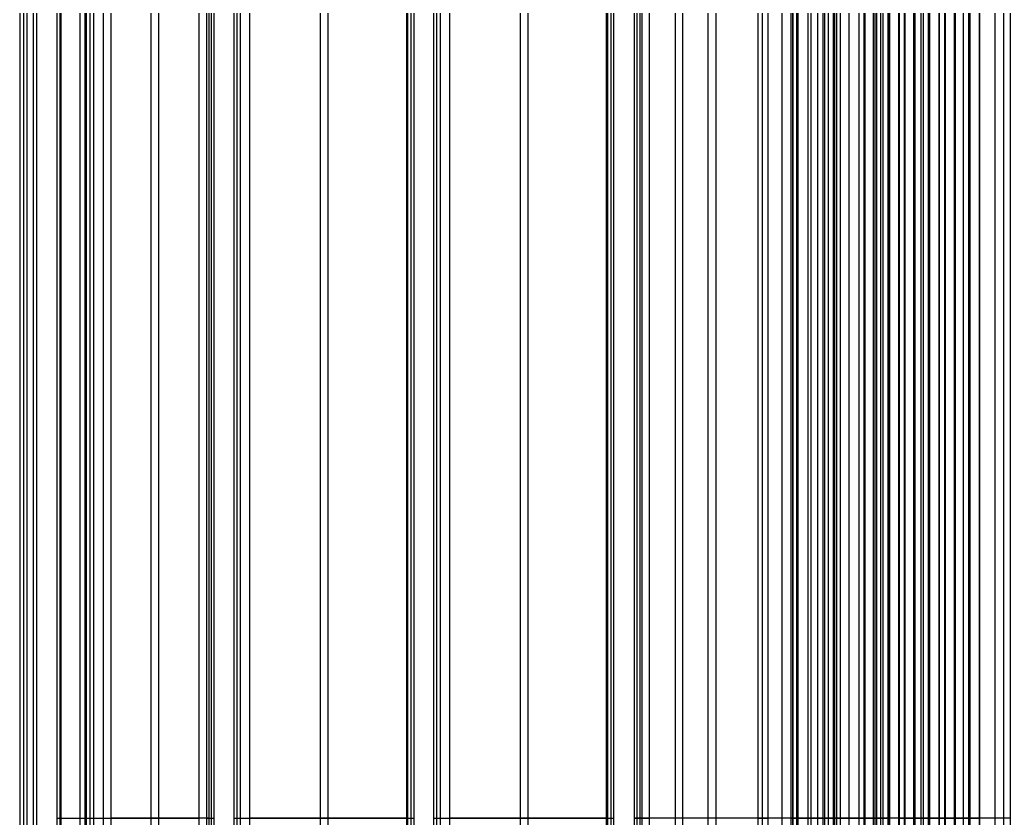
# Model space of a CAD drawing. Header units: millimetres. Extents: x -190 to 3144, y -4226 to 3974.
# Drawn here: x -174 to 394, y -3313 to -2857 of the extents above; entities that cross this region are included whole.
import ezdxf

# ---------------------------------------------------------------- set-up
doc = ezdxf.new("R2010")
doc.units = ezdxf.units.MM
doc.header["$MEASUREMENT"] = 0
doc.layers.add('Domyślny', color=7, linetype='Continuous', true_color=0x000000)

# ---------------------------------------------------------------- blocks, each defined once
blk = doc.blocks.new('ZD 06f1')
at = {"layer": 'Domyślny'}
for p, q in [((-45, 19), (45, 19)), ((0, 19, -895), (0, 19, 895)), ((-50, -14), (-50, 14)), ((-45, -1, 900), (-45, 14, 900)), ((0, -1, -900), (0, 14, -900)), ((0, -1, 900), (0, 14, 900)), ((50, -14), (50, 14)), ((-50, 0, 895), (-50, 0, -895)), ((-45, 0, -900), (45, 0, -900)), ((-45, 0, 900), (45, 0, 900)), ((50, 0, -895), (50, 0, 895)), ((29.64, -1, 880), (-50, -1, 880)), ((-50, -1, -880), (29.64, -1, -880)), ((-50, -3.5, 860), (-5, -3.5, 860)), ((-50, -3.5, -860), (-5, -3.5, -860)), ((-27.5, -6, 860), (-27.5, -1, 860)), ((-27.5, -1, -860), (-27.5, -6, -860)), ((-7.5, -1, 860), (-7.5, -1, 900)), ((-7.5, -1, -900), (-7.5, -1, -860)), ((-50, -6, 880), (29.64, -6, 880)), ((29.64, -6, -880), (-50, -6, -880)), ((-7.5, -6, 860), (-7.5, -6, 900)), ((-7.5, -6, -900), (-7.5, -6, -860)), ((0, -14, -900), (0, -6, -900)), ((0, -14, 900), (0, -6, 900)), ((45, -19), (-45, -19)), ((0, -19, -895), (0, -19, 895))]:
    blk.add_line(p, q, dxfattribs=at)
for centre, start, end in [((-45, 14, -895), 90, 180), ((-45, 14, 895), 90, 180), ((-45, 14), 90, 180), ((-45, 14, -895), 90, 180), ((45, 14, 895), 360, 90), ((45, 14, -895), 0, 90), ((45, 14, -895), 0, 90), ((45, 14), 0, 90), ((-45, -14, 895), 180, 270), ((-45, -14, -895), 180, 270), ((-45, -14, 895), 180, 270), ((-45, -14), 180, 270), ((45, -14, 895), 270, 360), ((45, -14, -895), 270, 360), ((45, -14), 270, 0)]:
    blk.add_arc(centre, 5, start, end, dxfattribs=at)
at = {"layer": 'Domyślny', "extrusion": (1, -2.84217e-15, -5.68434e-15)}
blk.add_arc((14, 895, -45), 5, 0, 90, dxfattribs=at)
at = {"layer": 'Domyślny', "extrusion": (1, -2.98428e-14, 3.2685e-14)}
blk.add_arc((14, -895, -45), 5, 270, 360, dxfattribs=at)
at = {"layer": 'Domyślny', "extrusion": (1, 0, 0)}
for centre, start, end in [((14, 895), 0, 90), ((14, -895), 270, 0), ((-14, 895), 90, 180), ((-14, -895), 180, 270)]:
    blk.add_arc(centre, 5, start, end, dxfattribs=at)
at = {"layer": 'Domyślny', "extrusion": (1, 3.97904e-14, 2.70006e-14)}
blk.add_arc((14, 895, 45), 5, 0, 90, dxfattribs=at)
at = {"layer": 'Domyślny', "extrusion": (1, -1.56319e-14, 8.52651e-15)}
blk.add_arc((14, -895, 45), 5, 270, 0, dxfattribs=at)
at = {"layer": 'Domyślny', "extrusion": (1.26e-29, 1, 3.55271e-16)}
blk.add_arc((45, 895, 14), 5, 0, 90, dxfattribs=at)
at = {"layer": 'Domyślny', "extrusion": (-3.05533e-14, 1, -4.1922e-14)}
blk.add_arc((45, -895, 14), 5, 270, 360, dxfattribs=at)
at = {"layer": 'Domyślny', "extrusion": (-1.20792e-14, 1, 2.84217e-15)}
blk.add_arc((-45, -895, 14), 5, 180, 270, dxfattribs=at)
at = {"layer": 'Domyślny', "extrusion": (-5.68434e-15, 1, -7.81597e-15)}
blk.add_arc((-45, 895, 14), 5, 90, 180, dxfattribs=at)
at = {"layer": 'Domyślny', "extrusion": (0, 1, 0)}
for centre, radius, start, end in [((45, -895, 6.5), 5, 270, 0), ((45, 895, 6.5), 5, 0, 90), ((-45, 895), 5, 90, 180), ((-45, -895), 5, 180, 270), ((5, -900, -3.5), 40, 90, 180), ((5, 900, -3.5), 40, 180, 270), ((45, -895, -10), 5, 270, 0), ((45, 895, -10), 5, 0, 90)]:
    blk.add_arc(centre, radius, start, end, dxfattribs=at)
at = {"layer": 'Domyślny', "extrusion": (-6.57252e-15, 1, -1.76748e-14)}
blk.add_arc((45, -895, -1), 5, 270, 0, dxfattribs=at)
at = {"layer": 'Domyślny', "extrusion": (-6.61693e-15, 1, 6.39488e-15)}
blk.add_arc((45, 895, -1), 5, 0, 90, dxfattribs=at)
at = {"layer": 'Domyślny', "extrusion": (-2.35645e-15, 1, -9.27036e-16)}
blk.add_arc((5, -900, -1), 40, 90, 180, dxfattribs=at)
at = {"layer": 'Domyślny', "extrusion": (1.27398e-15, 1, 1.43219e-15)}
blk.add_arc((5, 900, -1), 40, 180, 270, dxfattribs=at)
at = {"layer": 'Domyślny', "extrusion": (7.10543e-16, 1, 1.06581e-15)}
blk.add_arc((45, -895, -6), 5, 270, 360, dxfattribs=at)
at = {"layer": 'Domyślny', "extrusion": (3.90799e-14, 1, -2.78888e-14)}
blk.add_arc((45, 895, -6), 5, 360, 90, dxfattribs=at)
at = {"layer": 'Domyślny', "extrusion": (1.31006e-15, 1, 1.35447e-15)}
blk.add_arc((5, -900, -6), 40, 90, 180, dxfattribs=at)
at = {"layer": 'Domyślny', "extrusion": (-9.30367e-15, 1, 1.4766e-14)}
blk.add_arc((5, 900, -6), 40, 180, 270, dxfattribs=at)
at = {"layer": 'Domyślny', "extrusion": (3.19744e-14, 1, -5.00933e-14)}
blk.add_arc((45, 895, -14), 5, 0, 90, dxfattribs=at)
at = {"layer": 'Domyślny', "extrusion": (1.13687e-14, 1, -5.68434e-15)}
blk.add_arc((45, -895, -14), 5, 270, 360, dxfattribs=at)
at = {"layer": 'Domyślny', "extrusion": (1, 9.9476e-15, -2.27374e-14)}
blk.add_arc((-14, 895, -45), 5, 90, 180, dxfattribs=at)
at = {"layer": 'Domyślny', "extrusion": (1, 2.84217e-15, 1.42109e-14)}
blk.add_arc((-14, -895, -45), 5, 180, 270, dxfattribs=at)
at = {"layer": 'Domyślny', "extrusion": (-9.20153e-14, 1, -4.29878e-14)}
blk.add_arc((-45, 895, -14), 5, 90, 180, dxfattribs=at)
at = {"layer": 'Domyślny', "extrusion": (-1.20792e-14, 1, 2.84217e-14)}
blk.add_arc((-45, -895, -14), 5, 180, 270, dxfattribs=at)
at = {"layer": 'Domyślny', "extrusion": (1, -1.7053e-14, 2.84217e-14)}
blk.add_arc((-14, 895, 45), 5, 90, 180, dxfattribs=at)
at = {"layer": 'Domyślny', "extrusion": (1, -1.42109e-15, -1.13687e-14)}
blk.add_arc((-14, -895, 45), 5, 180, 270, dxfattribs=at)
at = {"layer": 'Domyślny'}
for points in [[(45, 19, 895), (0, 19, 895), (-45, 19, 895)], [(-45, 19, -895), (0, 19, -895), (45, 19, -895)], [(-45, 19, 895), (-45, 19), (-45, 19, -895)], [(45, 19, -895), (45, 19), (45, 19, 895)], [(-50, 14, 895), (-50, 6.5, 895), (-50, -1, 895)], [(-50, 14, -895), (-50, 14), (-50, 14, 895)], [(-50, -1, -895), (-50, 6.5, -895), (-50, 14, -895)], [(-45, 14, -900), (-45, 6.5, -900), (-45, -1, -900)], [(45, 14, -900), (0, 14, -900), (-45, 14, -900)], [(45, 14, 900), (0, 14, 900), (-45, 14, 900)], [(45, -14, -900), (45, 0, -900), (45, 14, -900)], [(45, -14, 900), (45, 0, 900), (45, 14, 900)], [(50, -14, 895), (50, 0, 895), (50, 14, 895)], [(50, 14, -895), (50, 0, -895), (50, -14, -895)], [(50, 14, 895), (50, 14), (50, 14, -895)], [(-50, -1, 860), (-50, -3.5, 860), (-50, -6, 860)], [(-50, -1, 895), (-50, -1, 877.5), (-50, -1, 860)], [(-50, -1, -860), (-50, -1, -877.5), (-50, -1, -895)], [(-50, -6, -860), (-50, -3.5, -860), (-50, -1, -860)], [(-5, -1, 860), (-27.5, -1, 860), (-50, -1, 860)], [(-5, -1, -860), (-27.5, -1, -860), (-50, -1, -860)], [(-45, -1, -900), (-5, -1, -900), (35, -1, -900)], [(-45, -1, 900), (-5, -1, 900), (35, -1, 900)], [(-5, -6, 860), (-5, -3.5, 860), (-5, -1, 860)], [(-5, -1, -860), (-5, -3.5, -860), (-5, -6, -860)], [(35, -1, -900), (35, -3.5, -900), (35, -6, -900)], [(35, -1, 900), (35, -3.5, 900), (35, -6, 900)], [(-50, -6, -895), (-50, -6, -877.5), (-50, -6, -860)], [(-50, -14, -895), (-50, -10, -895), (-50, -6, -895)], [(-50, -6, 895), (-50, -10, 895), (-50, -14, 895)], [(-50, -6, 860), (-50, -6, 877.5), (-50, -6, 895)], [(-50, -6, 860), (-27.5, -6, 860), (-5, -6, 860)], [(-50, -6, -860), (-27.5, -6, -860), (-5, -6, -860)], [(35, -6, -900), (-5, -6, -900), (-45, -6, -900)], [(-45, -6, -900), (-45, -10, -900), (-45, -14, -900)], [(35, -6, 900), (-5, -6, 900), (-45, -6, 900)], [(-45, -6, 900), (-45, -10, 900), (-45, -14, 900)], [(-50, -14, 895), (-50, -14), (-50, -14, -895)], [(-45, -14, -900), (0, -14, -900), (45, -14, -900)], [(-45, -14, 900), (0, -14, 900), (45, -14, 900)], [(50, -14, -895), (50, -14), (50, -14, 895)], [(-45, -19, 895), (0, -19, 895), (45, -19, 895)], [(-45, -19, -895), (-45, -19), (-45, -19, 895)], [(45, -19, -895), (0, -19, -895), (-45, -19, -895)], [(45, -19, 895), (45, -19), (45, -19, -895)]]:
    blk.add_open_spline(points, degree=2, dxfattribs=at)
blk = doc.blocks.new('ZD 06f')
at = {"layer": 'Domyślny'}
for p, q in [((-45, 19), (45, 19)), ((0, 19, -895), (0, 19, 895)), ((-50, -14), (-50, 14)), ((0, -1, -900), (0, 14, -900)), ((0, -1, 900), (0, 14, 900)), ((50, -14), (50, 14)), ((-45, 6.5, -900), (45, 6.5, -900)), ((-45, 6.5, 900), (45, 6.5, 900)), ((50, 0, -895), (50, 0, 895)), ((-50, 0, 895), (-50, 0, -895)), ((50, -1, 880), (-50, -1, 880)), ((-50, -1, -880), (50, -1, -880)), ((-50, -3.5, 860), (50, -3.5, 860)), ((-50, -3.5, -860), (50, -3.5, -860)), ((0, -1, 860), (0, -1, 900)), ((0, -6, 860), (0, -1, 860)), ((0, -1, -900), (0, -1, -860)), ((0, -1, -860), (0, -6, -860)), ((-50, -6, 880), (50, -6, 880)), ((50, -6, -880), (-50, -6, -880)), ((-45, -10, -900), (45, -10, -900)), ((-45, -10, 900), (45, -10, 900)), ((0, -14, -900), (0, -6, -900)), ((0, -14, 900), (0, -6, 900)), ((0, -6, 860), (0, -6, 900)), ((0, -6, -900), (0, -6, -860)), ((45, -19), (-45, -19)), ((0, -19, -895), (0, -19, 895))]:
    blk.add_line(p, q, dxfattribs=at)
for centre, start, end in [((-45, 14, 895), 90, 180), ((-45, 14, -895), 90, 180), ((-45, 14), 90, 180), ((-45, 14, -895), 90, 180), ((45, 14, 895), 0, 90), ((45, 14, -895), 0, 90), ((45, 14, -895), 0, 90), ((45, 14), 0, 90), ((-45, -14, 895), 180, 270), ((-45, -14, -895), 180, 270), ((-45, -14, 895), 180, 270), ((-45, -14), 180, 270), ((45, -14, 895), 270, 0), ((45, -14, -895), 270, 0), ((45, -14), 270, 0)]:
    blk.add_arc(centre, 5, start, end, dxfattribs=at)
at = {"layer": 'Domyślny', "extrusion": (1, 4.26326e-15, 4.26326e-15)}
blk.add_arc((14, 895, -45), 5, 0, 90, dxfattribs=at)
at = {"layer": 'Domyślny', "extrusion": (1, -2.84217e-15, -2.84217e-15)}
blk.add_arc((14, -895, -45), 5, 270, 0, dxfattribs=at)
at = {"layer": 'Domyślny', "extrusion": (1, 0, 0)}
for centre, start, end in [((14, 895), 0, 90), ((14, -895), 270, 0), ((-14, 895), 90, 180), ((-14, -895), 180, 270)]:
    blk.add_arc(centre, 5, start, end, dxfattribs=at)
at = {"layer": 'Domyślny', "extrusion": (1, 3.83693e-14, 3.41061e-14)}
blk.add_arc((14, 895, 45), 5, 0, 90, dxfattribs=at)
at = {"layer": 'Domyślny', "extrusion": (1, -5.68434e-15, -5.68434e-15)}
blk.add_arc((14, -895, 45), 5, 270, 360, dxfattribs=at)
at = {"layer": 'Domyślny', "extrusion": (-1.10134e-14, 1, 2.52243e-14)}
blk.add_arc((45, 895, 14), 5, 0, 90, dxfattribs=at)
at = {"layer": 'Domyślny', "extrusion": (-1.7053e-14, 1, -2.84217e-15)}
blk.add_arc((45, -895, 14), 5, 270, 0, dxfattribs=at)
at = {"layer": 'Domyślny', "extrusion": (-1.13687e-14, 1, 5.16797e-28)}
blk.add_arc((-45, 895, 14), 5, 90, 180, dxfattribs=at)
at = {"layer": 'Domyślny', "extrusion": (1.63425e-14, 1, -4.1922e-14)}
blk.add_arc((-45, -895, 14), 5, 180, 270, dxfattribs=at)
at = {"layer": 'Domyślny', "extrusion": (0, 1, 0)}
for centre, start, end in [((45, -895, 6.5), 270, 0), ((45, 895, 6.5), 0, 90), ((-45, -895, 6.5), 180, 270), ((-45, 895, 6.5), 90, 180), ((45, -895, -10), 270, 0), ((45, 895, -10), 0, 90), ((-45, -895, -10), 180, 270), ((-45, 895, -10), 90, 180), ((45, 895, -14), 0, 90)]:
    blk.add_arc(centre, 5, start, end, dxfattribs=at)
at = {"layer": 'Domyślny', "extrusion": (-1.17684e-15, 1, -3.5083e-14)}
blk.add_arc((45, -895, -1), 5, 270, 0, dxfattribs=at)
at = {"layer": 'Domyślny', "extrusion": (3.74589e-14, 1, -8.20677e-14)}
blk.add_arc((45, 895, -1), 5, 0, 90, dxfattribs=at)
at = {"layer": 'Domyślny', "extrusion": (-2.21601e-14, 1, -2.22045e-16)}
blk.add_arc((-45, -895, -1), 5, 180, 270, dxfattribs=at)
at = {"layer": 'Domyślny', "extrusion": (-1.13687e-14, 1, 3.33511e-14)}
blk.add_arc((-45, 895, -1), 5, 90, 180, dxfattribs=at)
at = {"layer": 'Domyślny', "extrusion": (1.1618e-29, 1, 3.55271e-16)}
blk.add_arc((45, -895, -6), 5, 270, 360, dxfattribs=at)
at = {"layer": 'Domyślny', "extrusion": (5.32907e-15, 1, -6.03961e-15)}
blk.add_arc((45, 895, -6), 5, 360, 90, dxfattribs=at)
at = {"layer": 'Domyślny', "extrusion": (3.0731e-14, 1, -8.70415e-15)}
blk.add_arc((-45, -895, -6), 5, 180, 270, dxfattribs=at)
at = {"layer": 'Domyślny', "extrusion": (-1.47438e-14, 1, -1.45661e-14)}
blk.add_arc((-45, 895, -6), 5, 90, 180, dxfattribs=at)
at = {"layer": 'Domyślny', "extrusion": (-3.37508e-14, 1, 3.55271e-16)}
blk.add_arc((45, -895, -14), 5, 270, 0, dxfattribs=at)
at = {"layer": 'Domyślny', "extrusion": (1, -8.52651e-15, 9.9476e-15)}
blk.add_arc((-14, 895, -45), 5, 90, 180, dxfattribs=at)
at = {"layer": 'Domyślny', "extrusion": (1, -4.26326e-15, -4.26326e-15)}
blk.add_arc((-14, -895, -45), 5, 180, 270, dxfattribs=at)
at = {"layer": 'Domyślny', "extrusion": (7.10543e-16, 1, 3.33955e-14)}
blk.add_arc((-45, -895, -14), 5, 180, 270, dxfattribs=at)
at = {"layer": 'Domyślny', "extrusion": (-3.19744e-14, 1, 5.11591e-14)}
blk.add_arc((-45, 895, -14), 5, 90, 180, dxfattribs=at)
at = {"layer": 'Domyślny', "extrusion": (1, -1.7053e-14, 1.98952e-14)}
blk.add_arc((-14, 895, 45), 5, 90, 180, dxfattribs=at)
at = {"layer": 'Domyślny', "extrusion": (1, 1.42109e-14, 2.55795e-14)}
blk.add_arc((-14, -895, 45), 5, 180, 270, dxfattribs=at)
at = {"layer": 'Domyślny'}
for points in [[(45, 19, 895), (0, 19, 895), (-45, 19, 895)], [(-45, 19, -895), (0, 19, -895), (45, 19, -895)], [(-45, 19, 895), (-45, 19), (-45, 19, -895)], [(45, 19, -895), (45, 19), (45, 19, 895)], [(-50, 14, 895), (-50, 6.5, 895), (-50, -1, 895)], [(-50, 14, -895), (-50, 14), (-50, 14, 895)], [(-50, -1, -895), (-50, 6.5, -895), (-50, 14, -895)], [(-45, 14, -900), (-45, 6.5, -900), (-45, -1, -900)], [(45, 14, -900), (0, 14, -900), (-45, 14, -900)], [(45, 14, 900), (0, 14, 900), (-45, 14, 900)], [(-45, 14, 900), (-45, 6.5, 900), (-45, -1, 900)], [(45, -1, -900), (45, 6.5, -900), (45, 14, -900)], [(45, -1, 900), (45, 6.5, 900), (45, 14, 900)], [(50, 14, -895), (50, 6.5, -895), (50, -1, -895)], [(50, 14, 895), (50, 14), (50, 14, -895)], [(50, -1, 895), (50, 6.5, 895), (50, 14, 895)], [(-50, -1, 860), (-50, -3.5, 860), (-50, -6, 860)], [(-50, -1, 895), (-50, -1, 877.5), (-50, -1, 860)], [(-50, -1, -860), (-50, -1, -877.5), (-50, -1, -895)], [(-50, -6, -860), (-50, -3.5, -860), (-50, -1, -860)], [(50, -1, 860), (0, -1, 860), (-50, -1, 860)], [(50, -1, -860), (0, -1, -860), (-50, -1, -860)], [(-45, -1, -900), (0, -1, -900), (45, -1, -900)], [(-45, -1, 900), (0, -1, 900), (45, -1, 900)], [(50, -1, -860), (50, -3.5, -860), (50, -6, -860)], [(50, -1, -895), (50, -1, -877.5), (50, -1, -860)], [(50, -1, 860), (50, -1, 877.5), (50, -1, 895)], [(50, -6, 860), (50, -3.5, 860), (50, -1, 860)], [(-50, -6, -895), (-50, -6, -877.5), (-50, -6, -860)], [(-50, -14, -895), (-50, -10, -895), (-50, -6, -895)], [(-50, -6, 895), (-50, -10, 895), (-50, -14, 895)], [(-50, -6, 860), (-50, -6, 877.5), (-50, -6, 895)], [(-50, -6, 860), (0, -6, 860), (50, -6, 860)], [(-50, -6, -860), (0, -6, -860), (50, -6, -860)], [(45, -6, -900), (0, -6, -900), (-45, -6, -900)], [(-45, -6, -900), (-45, -10, -900), (-45, -14, -900)], [(45, -6, 900), (0, -6, 900), (-45, -6, 900)], [(-45, -6, 900), (-45, -10, 900), (-45, -14, 900)], [(45, -14, -900), (45, -10, -900), (45, -6, -900)], [(45, -14, 900), (45, -10, 900), (45, -6, 900)], [(50, -6, -860), (50, -6, -877.5), (50, -6, -895)], [(50, -6, 895), (50, -6, 877.5), (50, -6, 860)], [(50, -14, 895), (50, -10, 895), (50, -6, 895)], [(50, -6, -895), (50, -10, -895), (50, -14, -895)], [(-50, -14, 895), (-50, -14), (-50, -14, -895)], [(-45, -14, -900), (0, -14, -900), (45, -14, -900)], [(-45, -14, 900), (0, -14, 900), (45, -14, 900)], [(50, -14, -895), (50, -14), (50, -14, 895)], [(-45, -19, 895), (0, -19, 895), (45, -19, 895)], [(-45, -19, -895), (-45, -19), (-45, -19, 895)], [(45, -19, -895), (0, -19, -895), (-45, -19, -895)], [(45, -19, 895), (45, -19), (45, -19, -895)]]:
    blk.add_open_spline(points, degree=2, dxfattribs=at)
blk = doc.blocks.new('deska 1 oparcia awki Soft 02.012 SN_Domylna_Obrobiona_')
at = {"layer": 'Domyślny'}
for p, q in [((-91.34, 21.24), (-72.72, 42.77)), ((-68.94, 44.5, 895), (-68.94, 44.5, -895)), ((-66.58, 43.91, 895), (-66.58, 43.91, -895)), ((-68.94, 39.5, -900), (-87.55, 17.97, -900)), ((-68.94, 39.5, 900), (-87.55, 17.97, 900)), ((-43, 38), (-5, 38)), ((-24, 38, 895), (-24, 38, -895)), ((-82.03, 32.01, -895), (-82.03, 32.01, 895)), ((-46.28, 18, -900), (-46.28, 33.1, -900)), ((-46.28, 18, 900), (-46.28, 33.1, 900)), ((0, 5), (0, 33)), ((-92.55, 17.97, 895), (-92.55, 17.97, -895)), ((-83.86, 22.25, -900), (-5, 22.25, -900)), ((-83.86, 22.25, 900), (-5, 22.25, 900)), ((-50, 13, 880), (-50, 18, 880)), ((0, 18, 880), (-50, 18, 880)), ((-50, 18, -880), (0, 18, -880)), ((-50, 13, -880), (-50, 18, -880)), ((-25, 18, 860), (-25, 18, 900)), ((-25, 13, 860), (-25, 18, 860)), ((-25, 18, -900), (-25, 18, -860)), ((-25, 18, -860), (-25, 13, -860)), ((0, 19, -895), (0, 19, 895)), ((-90.24, 13.75, -895), (-90.24, 13.75, 895)), ((-50, 15.5, 860), (-50, 15.5, 900)), ((-50, 15.5, 860), (0, 15.5, 860)), ((-50, 15.5, -860), (-50, 15.5, -900)), ((-50, 15.5, -860), (0, 15.5, -860)), ((-50, 13, 880), (0, 13, 880)), ((-50, 13, -880), (0, 13, -880)), ((-46.28, 5.06, -900), (-46.28, 13, -900)), ((-46.28, 5.06, 900), (-46.28, 13, 900)), ((-25, 13, 900), (-25, 13, 860)), ((-25, 13, -900), (-25, 13, -860)), ((-5, 13, 900), (-5, 5, 900)), ((-43, 0, -895), (-43, 0, 895)), ((-43, 0), (-5, 0)), ((-24, 0, 895), (-24, 0, -895))]:
    blk.add_line(p, q, dxfattribs=at)
for centre, radius, start, end in [((-68.94, 39.5, -895), 5, 61.8614, 139.148), ((-68.94, 39.5, 895), 5, 61.8614, 139.148), ((-68.94, 39.5), 5, 61.8614, 139.148), ((-43, 88, 895), 50, 241.8614, 270), ((-43, 88, -895), 50, 241.8614, 270), ((-43, 88), 50, 241.8614, 270), ((-43, 88, -900), 55, 241.8614, 270), ((-43, 88, 900), 55, 241.8614, 270), ((-43, 88, -900), 55, 241.8614, 270), ((-43, 88, 900), 55, 241.8614, 270), ((-5, 33, -895), 5, 0, 90), ((-5, 33, 895), 5, 0, 90), ((-5, 33, -895), 5, 0, 90), ((-5, 33), 5, 0, 90), ((-87.55, 17.97, 895), 5, 139.148, 180), ((-87.55, 17.97, -895), 5, 139.148, 180), ((-87.55, 17.97), 5, 139.148, 180), ((-87.55, 17.97, 895), 5, 180, 237.5335), ((-87.55, 17.97, -895), 5, 180, 237.5335), ((-87.55, 17.97), 5, 180, 237.5335), ((-43, 88, -900), 83, 237.5335, 270), ((-43, 88, 900), 83, 237.5335, 270), ((-43, 88, 900), 83, 237.5335, 250.5201), ((-43, 88, 895), 88, 237.5335, 270), ((-43, 88, -895), 88, 237.5335, 270), ((-43, 88), 88, 237.5335, 270), ((-5, 5, -895), 5, 270, 0), ((-5, 5, 895), 5, 270, 360), ((-5, 5), 5, 270, 0)]:
    blk.add_arc(centre, radius, start, end, dxfattribs=at)
at = {"layer": 'Domyślny', "extrusion": (0.654107, 0.756402, -1.68754e-15)}
blk.add_arc((77.98, -895, -15.21), 5, 270, 0, dxfattribs=at)
at = {"layer": 'Domyślny', "extrusion": (0.654107, 0.756402, 1.08372e-14)}
blk.add_arc((77.98, 895, -15.21), 5, 0, 90, dxfattribs=at)
at = {"layer": 'Domyślny', "extrusion": (1, 0, 0)}
for centre, start, end in [((39.5, -895, -68.94), 270, 0), ((39.5, 895, -68.94), 0, 90), ((33, -895, -43), 270, 0), ((33, 895, -43), 0, 90), ((33, -895, -24), 270, 0), ((33, 895, -24), 0, 90), ((5, -895, -43), 180, 270), ((5, 895, -43), 90, 180), ((5, -895, -24), 180, 270), ((5, 895, -24), 90, 180), ((5, -895, -5), 180, 270)]:
    blk.add_arc(centre, 5, start, end, dxfattribs=at)
at = {"layer": 'Domyślny', "extrusion": (0.88181, -0.471606, -3.55271e-15)}
blk.add_arc((2.32, -895, -79.42), 5, 270, 0, dxfattribs=at)
at = {"layer": 'Domyślny', "extrusion": (0.88181, -0.471606, 3.81917e-15)}
blk.add_arc((2.32, 895, -79.42), 5, 0, 90, dxfattribs=at)
at = {"layer": 'Domyślny', "extrusion": (1, -3.55271e-16, 0)}
blk.add_arc((33, -895, -5), 5, 270, 0, dxfattribs=at)
at = {"layer": 'Domyślny', "extrusion": (1, -1.77636e-16, -3.55271e-16)}
blk.add_arc((33, 895, -5), 5, 0, 90, dxfattribs=at)
at = {"layer": 'Domyślny', "extrusion": (0.654107, 0.756402, 0)}
for centre, start, end in [((77.98, -895, -29.45), 270, 0), ((77.98, 895, -29.45), 0, 90)]:
    blk.add_arc(centre, 5, start, end, dxfattribs=at)
at = {"layer": 'Domyślny', "extrusion": (4.70631e-45, 1, -4.70631e-45)}
blk.add_arc((5, -895, 33), 5, 180, 270, dxfattribs=at)
at = {"layer": 'Domyślny', "extrusion": (0, 1, 0)}
for centre, start, end in [((5, 895, 33), 90, 180), ((5, -895, 25.5), 180, 270), ((5, 895, 25.5), 90, 180), ((87.55, -895, 17.97), 270, 0), ((87.55, 895, 17.97), 0, 90), ((5, 895, 18), 90, 180), ((5, -895, 9), 180, 270), ((5, 895, 9), 90, 180)]:
    blk.add_arc(centre, 5, start, end, dxfattribs=at)
at = {"layer": 'Domyślny', "extrusion": (0.654107, 0.756402, 3.22914e-14)}
blk.add_arc((77.98, -895, -43.68), 5, 270, 0, dxfattribs=at)
at = {"layer": 'Domyślny', "extrusion": (0.654107, 0.756402, 1.77636e-16)}
blk.add_arc((77.98, 895, -43.68), 5, 0, 90, dxfattribs=at)
at = {"layer": 'Domyślny', "extrusion": (0.843706, -0.536806, 4.88498e-15)}
blk.add_arc((-31.84, -895, -83.52), 5, 180, 270, dxfattribs=at)
at = {"layer": 'Domyślny', "extrusion": (0.843706, -0.536806, 3.81424e-16)}
blk.add_arc((-31.84, 895, -83.52), 5, 90, 180, dxfattribs=at)
at = {"layer": 'Domyślny', "extrusion": (7.10543e-16, 1, 2.41391e-29)}
blk.add_arc((5, -895, 18), 5, 180, 270, dxfattribs=at)
at = {"layer": 'Domyślny', "extrusion": (-1.77636e-15, 1, 1.06581e-15)}
blk.add_arc((5, -895, 13), 5, 180, 270, dxfattribs=at)
at = {"layer": 'Domyślny', "extrusion": (-1.42109e-15, 1, -7.10543e-16)}
blk.add_arc((5, 895, 13), 5, 90, 180, dxfattribs=at)
at = {"layer": 'Domyślny', "extrusion": (-3.55271e-16, 1, -7.10543e-16)}
blk.add_arc((5, 895, 5), 5, 90, 180, dxfattribs=at)
at = {"layer": 'Domyślny', "extrusion": (-3.55271e-16, 1, 3.55271e-16)}
blk.add_arc((5, -895, 5), 5, 180, 270, dxfattribs=at)
at = {"layer": 'Domyślny', "extrusion": (1, -3.55271e-16, 1.97215e-31)}
blk.add_arc((5, 895, -5), 5, 90, 180, dxfattribs=at)
at = {"layer": 'Domyślny'}
for points in [[(-72.72, 42.77, 895), (-82.03, 32.01, 895), (-91.34, 21.24, 895)], [(-91.34, 21.24, -895), (-82.03, 32.01, -895), (-72.72, 42.77, -895)], [(-72.72, 42.77, -895), (-72.72, 42.77), (-72.72, 42.77, 895)], [(-43, 38, 895), (-43, 38), (-43, 38, -895)], [(-5, 38, 895), (-24, 38, 895), (-43, 38, 895)], [(-43, 38, -895), (-24, 38, -895), (-5, 38, -895)], [(-5, 38, -895), (-5, 38), (-5, 38, 895)], [(-5, 33, -900), (-24, 33, -900), (-43, 33, -900)], [(-5, 33, 900), (-24, 33, 900), (-43, 33, 900)], [(-5, 18, -900), (-5, 25.5, -900), (-5, 33, -900)], [(-5, 18, 900), (-5, 25.5, 900), (-5, 33, 900)], [(0, 33, -895), (0, 25.5, -895), (0, 18, -895)], [(0, 33, 895), (0, 33), (0, 33, -895)], [(0, 18, 895), (0, 25.5, 895), (0, 33, 895)], [(-91.34, 21.24, 895), (-91.34, 21.24), (-91.34, 21.24, -895)], [(-50, 18, -900), (-27.5, 18, -900), (-5, 18, -900)], [(-50, 13, -900), (-50, 15.5, -900), (-50, 18, -900)], [(-50, 13, 900), (-50, 15.5, 900), (-50, 18, 900)], [(-50, 18, 900), (-27.5, 18, 900), (-5, 18, 900)], [(-50, 18, 860), (-50, 15.5, 860), (-50, 13, 860)], [(-50, 18, 900), (-50, 18, 880), (-50, 18, 860)], [(0, 18, 860), (-25, 18, 860), (-50, 18, 860)], [(0, 18, -860), (-25, 18, -860), (-50, 18, -860)], [(-50, 18, -860), (-50, 18, -880), (-50, 18, -900)], [(-50, 18, -860), (-50, 15.5, -860), (-50, 13, -860)], [(0, 18, -895), (0, 18, -877.5), (0, 18, -860)], [(0, 18, 860), (0, 18, 877.5), (0, 18, 895)], [(0, 13, 860), (0, 15.5, 860), (0, 18, 860)], [(0, 18, -860), (0, 15.5, -860), (0, 13, -860)], [(-5, 13, -900), (-27.5, 13, -900), (-50, 13, -900)], [(-5, 13, 900), (-27.5, 13, 900), (-50, 13, 900)], [(-50, 13, 860), (-25, 13, 860), (0, 13, 860)], [(-50, 13, 900), (-50, 13, 880), (-50, 13, 860)], [(-50, 13, -860), (-50, 13, -880), (-50, 13, -900)], [(-50, 13, -860), (-25, 13, -860), (0, 13, -860)], [(-5, 5, -900), (-5, 9, -900), (-5, 13, -900)], [(0, 13, 895), (0, 13, 877.5), (0, 13, 860)], [(0, 5, 895), (0, 9, 895), (0, 13, 895)], [(0, 13, -895), (0, 9, -895), (0, 5, -895)], [(0, 13, -860), (0, 13, -877.5), (0, 13, -895)], [(-43, 5, -900), (-24, 5, -900), (-5, 5, -900)], [(-43, 5, 900), (-24, 5, 900), (-5, 5, 900)], [(-5, 0, 895), (-24, 0, 895), (-43, 0, 895)], [(-43, 0, -895), (-24, 0, -895), (-5, 0, -895)], [(0, 5, -895), (0, 5), (0, 5, 895)], [(-5, 0, -895), (-5, 0), (-5, 0, 895)]]:
    blk.add_open_spline(points, degree=2, dxfattribs=at)
blk = doc.blocks.new('deska 1 siedziska awki Soft 02.012 SN_Domylna_Obrobiona_')
at = {"layer": 'Domyślny'}
for p, q in [((-91.34, 21.24), (-72.72, 42.77)), ((-68.94, 44.5, 895), (-68.94, 44.5, -895)), ((-66.58, 43.91, 895), (-66.58, 43.91, -895)), ((-68.94, 39.5, 900), (-87.55, 17.97, 900)), ((-68.94, 39.5, -900), (-87.55, 17.97, -900)), ((-43, 38), (-5, 38)), ((-24, 38, 895), (-24, 38, -895)), ((-82.03, 32.01, -895), (-82.03, 32.01, 895)), ((-46.28, 5.06, 900), (-46.28, 33.1, 900)), ((-46.28, 5.06, -900), (-46.28, 33.1, -900)), ((0, 5), (0, 33)), ((-92.55, 17.97, 895), (-92.55, 17.97, -895)), ((-83.86, 22.25, 900), (-5, 22.25, 900)), ((-83.86, 22.25, -900), (-5, 22.25, -900)), ((0, 19, -895), (0, 19, 895)), ((-90.24, 13.75, -895), (-90.24, 13.75, 895)), ((-43, 0, -895), (-43, 0, 895)), ((-43, 0), (-5, 0)), ((-24, 0, 895), (-24, 0, -895))]:
    blk.add_line(p, q, dxfattribs=at)
for centre, radius, start, end in [((-68.94, 39.5, 895), 5, 61.8614, 139.148), ((-68.94, 39.5, -895), 5, 61.8614, 139.148), ((-68.94, 39.5), 5, 61.8614, 139.148), ((-43, 88, -895), 50, 241.8614, 270), ((-43, 88, 895), 50, 241.8614, 270), ((-43, 88), 50, 241.8614, 270), ((-43, 88, 900), 55, 241.8614, 270), ((-43, 88, -900), 55, 241.8614, 270), ((-43, 88, 900), 55, 241.8614, 270), ((-43, 88, -900), 55, 241.8614, 270), ((-5, 33, 895), 5, 0, 90), ((-5, 33, -895), 5, 0, 90), ((-5, 33), 5, 0, 90), ((-5, 33, -895), 5, 0, 90), ((-87.55, 17.97, 895), 5, 139.148, 180), ((-87.55, 17.97, -895), 5, 139.148, 180), ((-87.55, 17.97), 5, 139.148, 180), ((-87.55, 17.97, 895), 5, 180, 237.5335), ((-87.55, 17.97, -895), 5, 180, 237.5335), ((-87.55, 17.97), 5, 180, 237.5335), ((-43, 88, 900), 83, 237.5335, 270), ((-43, 88, -900), 83, 237.5335, 270), ((-43, 88, -895), 88, 237.5335, 270), ((-43, 88, 895), 88, 237.5335, 270), ((-43, 88), 88, 237.5335, 270), ((-5, 5, 895), 5, 270, 0), ((-5, 5, -895), 5, 270, 0), ((-5, 5), 5, 270, 0)]:
    blk.add_arc(centre, radius, start, end, dxfattribs=at)
at = {"layer": 'Domyślny', "extrusion": (0.654107, 0.756402, 1.08372e-14)}
blk.add_arc((77.98, 895, -15.21), 5, 0, 90, dxfattribs=at)
at = {"layer": 'Domyślny', "extrusion": (0.654107, 0.756402, -1.68754e-15)}
blk.add_arc((77.98, -895, -15.21), 5, 270, 0, dxfattribs=at)
at = {"layer": 'Domyślny', "extrusion": (1, 0, 0)}
for centre, start, end in [((39.5, 895, -68.94), 0, 90), ((39.5, -895, -68.94), 270, 0), ((33, 895, -43), 0, 90), ((33, -895, -43), 270, 0), ((33, 895, -24), 0, 90), ((33, -895, -24), 270, 0), ((5, 895, -43), 90, 180), ((5, -895, -43), 180, 270), ((5, 895, -24), 90, 180), ((5, -895, -24), 180, 270), ((5, -895, -5), 180, 270)]:
    blk.add_arc(centre, 5, start, end, dxfattribs=at)
at = {"layer": 'Domyślny', "extrusion": (0.88181, -0.471606, 6.70192e-16)}
blk.add_arc((2.32, 895, -79.42), 5, 0, 90, dxfattribs=at)
at = {"layer": 'Domyślny', "extrusion": (0.88181, -0.471606, -4.04901e-15)}
blk.add_arc((2.32, -895, -79.42), 5, 270, 0, dxfattribs=at)
at = {"layer": 'Domyślny', "extrusion": (1, -1.77636e-16, -3.55271e-16)}
blk.add_arc((33, 895, -5), 5, 0, 90, dxfattribs=at)
at = {"layer": 'Domyślny', "extrusion": (1, 1.20913e-29, -3.55271e-16)}
blk.add_arc((33, -895, -5), 5, 270, 0, dxfattribs=at)
at = {"layer": 'Domyślny', "extrusion": (0.654107, 0.756402, 0)}
for centre, start, end in [((77.98, 895, -29.45), 0, 90), ((77.98, -895, -29.45), 270, 0)]:
    blk.add_arc(centre, 5, start, end, dxfattribs=at)
at = {"layer": 'Domyślny', "extrusion": (0, 1, 0)}
for centre, start, end in [((5, 895, 33), 90, 180), ((5, -895, 33), 180, 270), ((87.55, 895, 17.97), 0, 90), ((87.55, -895, 17.97), 270, 0), ((5, 895, 19), 90, 180), ((5, -895, 19), 180, 270)]:
    blk.add_arc(centre, 5, start, end, dxfattribs=at)
at = {"layer": 'Domyślny', "extrusion": (0.654107, 0.756402, 1.77636e-16)}
blk.add_arc((77.98, 895, -43.68), 5, 0, 90, dxfattribs=at)
at = {"layer": 'Domyślny', "extrusion": (0.654107, 0.756402, -6.7658e-14)}
blk.add_arc((77.98, -895, -43.68), 5, 270, 0, dxfattribs=at)
at = {"layer": 'Domyślny', "extrusion": (0.843706, -0.536806, 0)}
blk.add_arc((-31.84, 895, -83.52), 5, 90, 180, dxfattribs=at)
at = {"layer": 'Domyślny', "extrusion": (0.843706, -0.536806, 5.41789e-15)}
blk.add_arc((-31.84, -895, -83.52), 5, 180, 270, dxfattribs=at)
at = {"layer": 'Domyślny', "extrusion": (1, 0, -3.55271e-16)}
blk.add_arc((5, 895, -5), 5, 90, 180, dxfattribs=at)
at = {"layer": 'Domyślny', "extrusion": (-5.32907e-16, 1, -8.88178e-16)}
blk.add_arc((5, 895, 5), 5, 90, 180, dxfattribs=at)
at = {"layer": 'Domyślny', "extrusion": (-3.55271e-16, 1, 5.32907e-16)}
blk.add_arc((5, -895, 5), 5, 180, 270, dxfattribs=at)
at = {"layer": 'Domyślny'}
for points in [[(-91.34, 21.24, -895), (-82.03, 32.01, -895), (-72.72, 42.77, -895)], [(-72.72, 42.77, 895), (-82.03, 32.01, 895), (-91.34, 21.24, 895)], [(-72.72, 42.77, -895), (-72.72, 42.77), (-72.72, 42.77, 895)], [(-43, 38, -895), (-24, 38, -895), (-5, 38, -895)], [(-43, 38, 895), (-43, 38), (-43, 38, -895)], [(-5, 38, 895), (-24, 38, 895), (-43, 38, 895)], [(-5, 38, -895), (-5, 38), (-5, 38, 895)], [(-5, 33, 900), (-24, 33, 900), (-43, 33, 900)], [(-5, 33, -900), (-24, 33, -900), (-43, 33, -900)], [(-5, 5, 900), (-5, 19, 900), (-5, 33, 900)], [(-5, 5, -900), (-5, 19, -900), (-5, 33, -900)], [(0, 5, 895), (0, 19, 895), (0, 33, 895)], [(0, 33, -895), (0, 19, -895), (0, 5, -895)], [(0, 33, 895), (0, 33), (0, 33, -895)], [(-91.34, 21.24, 895), (-91.34, 21.24), (-91.34, 21.24, -895)], [(-43, 5, 900), (-24, 5, 900), (-5, 5, 900)], [(-43, 5, -900), (-24, 5, -900), (-5, 5, -900)], [(-43, 0, -895), (-24, 0, -895), (-5, 0, -895)], [(-5, 0, 895), (-24, 0, 895), (-43, 0, 895)], [(0, 5, -895), (0, 5), (0, 5, 895)], [(-5, 0, -895), (-5, 0), (-5, 0, 895)]]:
    blk.add_open_spline(points, degree=2, dxfattribs=at)
blk = doc.blocks.new('ZD 06_Bez rowka')
at = {"layer": 'Domyślny'}
for p, q in [((-45, 19), (45, 19)), ((0, 19, -895), (0, 19, 895)), ((-50, -19), (-50, 14)), ((0, -19, 900), (0, 14, 900)), ((0, -19, -900), (0, 14, -900)), ((50, -19), (50, 14)), ((-50, -2.5, 895), (-50, -2.5, -895)), ((-45, -2.5, 900), (45, -2.5, 900)), ((-45, -2.5, -900), (45, -2.5, -900)), ((50, -2.5, -895), (50, -2.5, 895)), ((50, -19), (-50, -19)), ((0, -19, -900), (0, -19, 900))]:
    blk.add_line(p, q, dxfattribs=at)
for centre, start, end in [((-45, 14, -895), 90, 180), ((-45, 14, 895), 90, 180), ((-45, 14, -895), 90, 180), ((-45, 14), 90, 180), ((45, 14, -895), 360, 90), ((45, 14, 895), 360, 90), ((45, 14, -895), 0, 90), ((45, 14), 0, 90)]:
    blk.add_arc(centre, 5, start, end, dxfattribs=at)
at = {"layer": 'Domyślny', "extrusion": (1, 1.84741e-14, 9.09495e-14)}
blk.add_arc((14, -895, -45), 5, 270, 0, dxfattribs=at)
at = {"layer": 'Domyślny', "extrusion": (1, -7.10543e-15, -1.56319e-14)}
blk.add_arc((14, 895, -45), 5, 0, 90, dxfattribs=at)
at = {"layer": 'Domyślny', "extrusion": (1, 0, 0)}
for centre, start, end in [((14, -895), 270, 0), ((14, 895), 0, 90)]:
    blk.add_arc(centre, 5, start, end, dxfattribs=at)
at = {"layer": 'Domyślny', "extrusion": (1, -7.10543e-15, 1.08002e-13)}
blk.add_arc((14, -895, 45), 5, 270, 0, dxfattribs=at)
at = {"layer": 'Domyślny', "extrusion": (1, 3.55271e-14, 1.13687e-14)}
blk.add_arc((14, 895, 45), 5, 0, 90, dxfattribs=at)
at = {"layer": 'Domyślny', "extrusion": (-1.42109e-15, 1, -2.84217e-15)}
blk.add_arc((45, -895, 14), 5, 270, 360, dxfattribs=at)
at = {"layer": 'Domyślny', "extrusion": (-8.52651e-15, 1, 1.20792e-14)}
blk.add_arc((45, 895, 14), 5, 0, 90, dxfattribs=at)
at = {"layer": 'Domyślny', "extrusion": (-4.0492e-29, 1, -1.42109e-15)}
blk.add_arc((-45, -895, 14), 5, 180, 270, dxfattribs=at)
at = {"layer": 'Domyślny', "extrusion": (5.68434e-15, 1, -1.29656e-28)}
blk.add_arc((-45, 895, 14), 5, 90, 180, dxfattribs=at)
at = {"layer": 'Domyślny', "extrusion": (0, 1, 0)}
for centre, start, end in [((45, -895, -2.5), 270, 0), ((45, 895, -2.5), 0, 90), ((-45, -895, -2.5), 180, 270), ((-45, 895, -2.5), 90, 180)]:
    blk.add_arc(centre, 5, start, end, dxfattribs=at)
at = {"layer": 'Domyślny', "extrusion": (-1.06581e-14, 1, -1.49214e-14)}
blk.add_arc((45, -895, -19), 5, 270, 0, dxfattribs=at)
at = {"layer": 'Domyślny', "extrusion": (6.39488e-15, 1, -7.10543e-16)}
blk.add_arc((45, 895, -19), 5, 0, 90, dxfattribs=at)
at = {"layer": 'Domyślny', "extrusion": (5.68434e-15, 1, -1.42109e-14)}
blk.add_arc((-45, -895, -19), 5, 180, 270, dxfattribs=at)
at = {"layer": 'Domyślny', "extrusion": (-2.77112e-14, 1, -1.42109e-14)}
blk.add_arc((-45, 895, -19), 5, 90, 180, dxfattribs=at)
at = {"layer": 'Domyślny'}
for points in [[(-45, 19, -895), (0, 19, -895), (45, 19, -895)], [(-45, 19, 895), (-45, 19), (-45, 19, -895)], [(45, 19, 895), (0, 19, 895), (-45, 19, 895)], [(45, 19, -895), (45, 19), (45, 19, 895)], [(-50, 14, 895), (-50, -2.5, 895), (-50, -19, 895)], [(-50, 14, -895), (-50, 14), (-50, 14, 895)], [(-50, -19, -895), (-50, -2.5, -895), (-50, 14, -895)], [(45, 14, 900), (0, 14, 900), (-45, 14, 900)], [(-45, 14, 900), (-45, -2.5, 900), (-45, -19, 900)], [(45, 14, -900), (0, 14, -900), (-45, 14, -900)], [(-45, 14, -900), (-45, -2.5, -900), (-45, -19, -900)], [(45, -19, 900), (45, -2.5, 900), (45, 14, 900)], [(45, -19, -900), (45, -2.5, -900), (45, 14, -900)], [(50, 14, 895), (50, 14), (50, 14, -895)], [(50, -19, 895), (50, -2.5, 895), (50, 14, 895)], [(50, 14, -895), (50, -2.5, -895), (50, -19, -895)], [(-50, -19, 895), (-50, -19), (-50, -19, -895)], [(-45, -19, 900), (0, -19, 900), (45, -19, 900)], [(45, -19, -900), (0, -19, -900), (-45, -19, -900)], [(50, -19, 895), (50, -19), (50, -19, -895)]]:
    blk.add_open_spline(points, degree=2, dxfattribs=at)
blk = doc.blocks.new('deska 2 siedziska awki Soft 02.012 SN')
at = {"layer": 'Domyślny'}
for p, q in [((5, 0), (1795, 0)), ((900, 0, 14), (900, 0, -14)), ((900, -5, -19), (900, -60, -19)), ((900, -60, 19), (900, -5, 19)), ((5, -32.5, -19), (1795, -32.5, -19)), ((5, -32.5, 19), (1795, -32.5, 19)), ((5, -60, -19), (1795, -60, -19)), ((900, -90, -9), (900, -60, 19)), ((5, -75, 5), (1795, -75, 5))]:
    blk.add_line(p, q, dxfattribs=at)
at = {"layer": 'Domyślny', "extrusion": (1, 0, 0)}
for centre, radius, start, end in [((-5, -14, 900), 5, 270, 0), ((-5, 14, 900), 5, 0, 90), ((-60, 31, 900), 50, 233.1301, 270)]:
    blk.add_arc(centre, radius, start, end, dxfattribs=at)
at = {"layer": 'Domyślny'}
for points in [[(1795, 0, 14), (900, 0, 14), (5, 0, 14)], [(5, 0, -14), (900, 0, -14), (1795, 0, -14)], [(1795, -5, -19), (900, -5, -19), (5, -5, -19)], [(5, -5, 19), (900, -5, 19), (1795, -5, 19)], [(5, -60, 19), (900, -60, 19), (1795, -60, 19)], [(1795, -90, -9), (900, -90, -9), (5, -90, -9)]]:
    blk.add_open_spline(points, degree=2, dxfattribs=at)
blk = doc.blocks.new('deska 2 siedziska awki Soft 02.412 SC')
at = {"layer": 'Domyślny'}
for p, q in [((5, 0), (1795, 0)), ((5, -32.5, -19), (1795, -32.5, -19)), ((5, -32.5, 19), (1795, -32.5, 19)), ((5, -60, -19), (1795, -60, -19)), ((5, -75, 5), (1795, -75, 5))]:
    blk.add_line(p, q, dxfattribs=at)
for points in [[(1795, 0, 14), (900, 0, 14), (5, 0, 14)], [(5, 0, -14), (900, 0, -14), (1795, 0, -14)], [(1795, -5, -19), (900, -5, -19), (5, -5, -19)], [(5, -5, 19), (900, -5, 19), (1795, -5, 19)], [(5, -60, 19), (900, -60, 19), (1795, -60, 19)], [(1795, -90, -9), (900, -90, -9), (5, -90, -9)]]:
    blk.add_open_spline(points, degree=2, dxfattribs=at)

msp = doc.modelspace()

# ---------------------------------------------------------------- linework, layer by layer
at = {"layer": 'Domyślny'}
for p, q in [((300.53, -4208.27, 378.68), (300.53, -2418.27, 378.68)), ((309.18, -4208.27, 325.9), (309.18, -2418.27, 325.9)), ((329.11, -2418.27, 423.89), (329.11, -4208.27, 423.89)), ((337.76, -4208.27, 371.1), (337.76, -2418.27, 371.1)), ((309.5, -3313.27, 422.78), (291.55, -3313.27, 334.58)), ((322.9, -3313.27, 323.11), (295.46, -3313.27, 328.69)), ((342.83, -3313.27, 421.1), (315.39, -3313.27, 426.68)), ((328.79, -3313.27, 327.01), (346.73, -3313.27, 415.2))]:
    msp.add_line(p, q, dxfattribs=at)
at = {"layer": 'Domyślny', "extrusion": (0, 1, 0)}
for centre, start, end in [((-296.45, 333.59, -3313.27), 281.5, 11.5), ((-323.89, 328.01, -3313.27), 191.5, 281.5), ((-341.84, 416.2, -3313.27), 101.5, 191.5)]:
    msp.add_arc(centre, 5, start, end, dxfattribs=at)
at = {"layer": 'Domyślny'}
for points in [[(291.55, -4208.27, 334.58), (291.55, -3313.27, 334.58), (291.55, -2418.27, 334.58)], [(295.46, -2418.27, 328.69), (295.46, -3313.27, 328.69), (295.46, -4208.27, 328.69)], [(309.5, -2418.27, 422.78), (309.5, -3313.27, 422.78), (309.5, -4208.27, 422.78)], [(315.39, -4208.27, 426.68), (315.39, -3313.27, 426.68), (315.39, -2418.27, 426.68)], [(322.9, -4208.27, 323.11), (322.9, -3313.27, 323.11), (322.9, -2418.27, 323.11)], [(328.79, -2418.27, 327.01), (328.79, -3313.27, 327.01), (328.79, -4208.27, 327.01)], [(342.83, -2418.27, 421.1), (342.83, -3313.27, 421.1), (342.83, -4208.27, 421.1)], [(346.73, -4208.27, 415.2), (346.73, -3313.27, 415.2), (346.73, -2418.27, 415.2)]]:
    msp.add_open_spline(points, degree=2, dxfattribs=at)

# ---------------------------------------------------------------- block references
at = {"layer": 'Domyślny', "extrusion": (0.997186, -2.72393e-17, 0.074972), "rotation": 180}
msp.add_blockref('deska 2 siedziska awki Soft 02.412 SC', (-2413.27, 165.94, -138.12), dxfattribs=at)
at = {"layer": 'Domyślny', "extrusion": (-0.113203, -1.73472e-17, -0.993572), "rotation": 180}
msp.add_blockref('deska 2 siedziska awki Soft 02.012 SN', (4213.27, 91.51, -237.6), dxfattribs=at)
at = {"layer": 'Domyślny', "extrusion": (-9.79472e-16, 1, 1.07306e-16), "rotation": 6.49999999999959}
for p in [(-0.51, 238.88, -3313.27), (-114.78, 225.86, -3313.27)]:
    msp.add_blockref('ZD 06_Bez rowka', p, dxfattribs=at)
at = {"layer": 'Domyślny', "extrusion": (-1.52443e-16, 1, 1.05333e-17), "rotation": 6.499999999999623}
msp.add_blockref('deska 1 siedziska awki Soft 02.012 SN_Domylna_Obrobiona_', (-177.18, 199.62, -3313.27), dxfattribs=at)
at = {"layer": 'Domyślny', "extrusion": (1.99517e-16, -1, 7.74074e-19), "rotation": 78.50000000000064}
msp.add_blockref('deska 1 oparcia awki Soft 02.012 SN_Domylna_Obrobiona_', (324.68, 306.78, 3313.27), dxfattribs=at)
at = {"layer": 'Domyślny', "extrusion": (-1.41959e-17, 1, -7.66107e-17), "rotation": 281.4999999999994}
for p in [(-319.14, 374.89, -3313.27), (-342.07, 487.58, -3313.27)]:
    msp.add_blockref('ZD 06f', p, dxfattribs=at)
at = {"layer": 'Domyślny', "extrusion": (1.06685e-16, -1, 3.75977e-19), "rotation": 78.50000000000064}
msp.add_blockref('ZD 06f1', (365.13, 600.9, 3313.27), dxfattribs=at)

doc.saveas('drawing.dxf')
